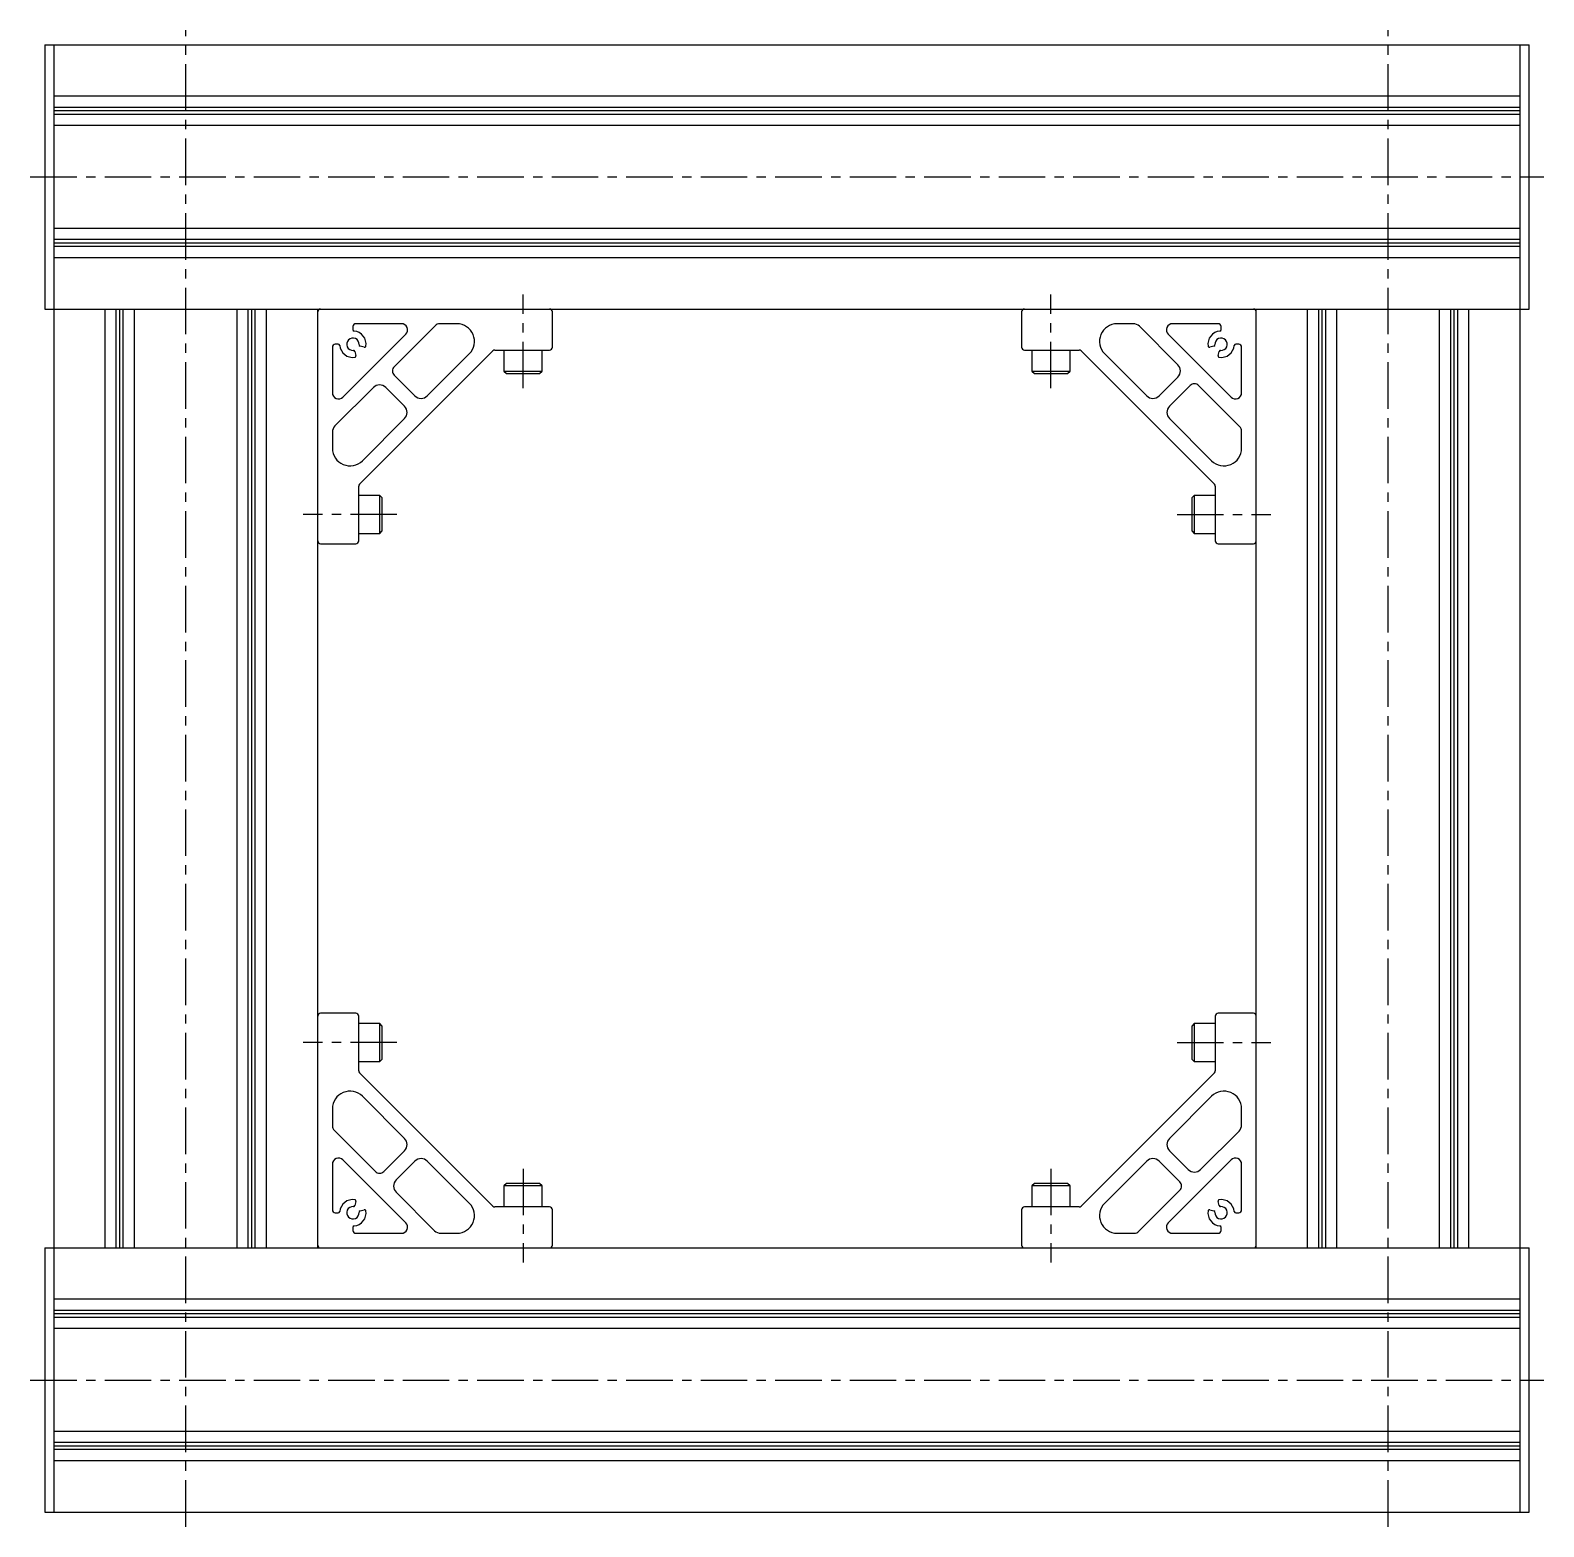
# Model space of a CAD drawing. Extents: x -5 to 1221, y -8 to 1626.
# Drawn here: x -5 to 511, y 1116 to 1626 of the extents above; entities that cross this region are included whole.
import ezdxf

# ---------------------------------------------------------------- set-up
doc = ezdxf.new("R2010")
doc.units = 0
doc.header["$LTSCALE"] = 0.5
doc.linetypes.add('CENTER', pattern=[50.8, 31.75, -6.35, 6.35, -6.35])
doc.layers.add('MSM_CENTER', color=1, linetype='CENTER')
doc.layers.add('MSM_CONTINUOUS', color=7, linetype='CONTINUOUS')

msp = doc.modelspace()

# ---------------------------------------------------------------- linework, layer by layer
at = {"layer": 'MSM_CENTER'}
for p, q in [((48, 1115.6), (48, 1625.6)), ((458, 1115.6), (458, 1625.6)), ((-5, 1575.6), (511, 1575.6)), ((163, 1503.6), (163, 1535.6)), ((343, 1503.6), (343, 1535.6)), ((120, 1460.6), (88, 1460.6)), ((386, 1460.6), (418, 1460.6)), ((120, 1280.6), (88, 1280.6)), ((386, 1280.6), (418, 1280.6)), ((163, 1237.6), (163, 1205.6)), ((343, 1237.6), (343, 1205.6)), ((-5, 1165.6), (511, 1165.6))]:
    msp.add_line(p, q, dxfattribs=at)
at = {"layer": 'MSM_CONTINUOUS'}
for p, q in [((0, 1620.6), (506, 1620.6)), ((0, 1620.6), (0, 1530.6)), ((3, 1620.6), (3, 1120.6)), ((503, 1120.6), (503, 1620.6)), ((506, 1530.6), (506, 1620.6)), ((503, 1603.1), (3, 1603.1)), ((503, 1599.31), (3, 1599.31)), ((503, 1598.1), (3, 1598.1)), ((503, 1596.89), (3, 1596.89)), ((503, 1593.1), (3, 1593.1)), ((503, 1558.1), (3, 1558.1)), ((503, 1554.31), (3, 1554.31)), ((503, 1553.1), (3, 1553.1)), ((503, 1551.89), (3, 1551.89)), ((503, 1548.1), (3, 1548.1)), ((0, 1530.6), (506, 1530.6)), ((20.5, 1210.6), (20.5, 1530.6)), ((24.29, 1210.6), (24.29, 1530.6)), ((25.5, 1210.6), (25.5, 1530.6)), ((26.71, 1210.6), (26.71, 1530.6)), ((30.5, 1210.6), (30.5, 1530.6)), ((65.5, 1210.6), (65.5, 1530.6)), ((69.29, 1210.6), (69.29, 1530.6)), ((70.5, 1210.6), (70.5, 1530.6)), ((71.71, 1210.6), (71.71, 1530.6)), ((75.5, 1210.6), (75.5, 1530.6)), ((93, 1210.6), (93, 1530.6)), ((173, 1517.6), (173, 1529.6)), ((333, 1529.6), (333, 1517.6)), ((413, 1210.6), (413, 1530.6)), ((430.5, 1210.6), (430.5, 1530.6)), ((434.29, 1210.6), (434.29, 1530.6)), ((435.5, 1210.6), (435.5, 1530.6)), ((436.71, 1210.6), (436.71, 1530.6)), ((440.5, 1210.6), (440.5, 1530.6)), ((475.5, 1210.6), (475.5, 1530.6)), ((479.29, 1210.6), (479.29, 1530.6)), ((480.5, 1210.6), (480.5, 1530.6)), ((481.71, 1210.6), (481.71, 1530.6)), ((485.5, 1210.6), (485.5, 1530.6)), ((105, 1524.6), (105, 1523.57)), ((121.57, 1525.6), (106, 1525.6)), ((133.13, 1525.01), (119.04, 1510.92)), ((140.44, 1525.6), (134.54, 1525.6)), ((371.04, 1525.6), (365.56, 1525.6)), ((386.25, 1511.63), (373.16, 1524.72)), ((400, 1525.6), (384.43, 1525.6)), ((401, 1523.57), (401, 1524.6)), ((98, 1517.6), (98, 1502.03)), ((100.03, 1518.6), (99, 1518.6)), ((101.58, 1500.54), (123.06, 1522.02)), ((108.83, 1517.57), (107.46, 1517.94)), ((382.94, 1522.02), (404.42, 1500.54)), ((398.54, 1517.94), (397.17, 1517.57)), ((407, 1518.6), (405.97, 1518.6)), ((408, 1502.03), (408, 1517.6)), ((105.66, 1516.14), (106.03, 1514.77)), ((107.29, 1470.89), (152.71, 1516.31)), ((130.35, 1501.02), (144.69, 1515.36)), ((153.41, 1516.6), (172, 1516.6)), ((156.5, 1516.6), (156.5, 1509.47)), ((169.5, 1509.47), (169.5, 1516.6)), ((334, 1516.6), (352.59, 1516.6)), ((336.5, 1516.6), (336.5, 1509.47)), ((336.5, 1516.6), (349.5, 1516.6)), ((349.5, 1509.47), (349.5, 1516.6)), ((353.29, 1516.31), (398.71, 1470.89)), ((361.31, 1515.36), (375.65, 1501.02)), ((399.97, 1514.77), (400.34, 1516.14)), ((119.04, 1508.1), (126.11, 1501.02)), ((156.5, 1509.47), (157.37, 1508.6)), ((156.5, 1509.47), (169.5, 1509.47)), ((157.37, 1508.6), (168.63, 1508.6)), ((168.63, 1508.6), (169.5, 1509.47)), ((336.5, 1509.47), (337.37, 1508.6)), ((336.5, 1509.47), (349.5, 1509.47)), ((337.37, 1508.6), (348.63, 1508.6)), ((348.63, 1508.6), (349.5, 1509.47)), ((379.89, 1501.02), (386.25, 1507.39)), ((111.97, 1503.85), (98.88, 1490.76)), ((122.58, 1497.49), (116.21, 1503.85)), ((390.5, 1504.56), (383.42, 1497.49)), ((407.41, 1490.47), (393.32, 1504.56)), ((108.24, 1478.91), (122.58, 1493.25)), ((383.42, 1493.25), (397.76, 1478.91)), ((98, 1488.64), (98, 1483.16)), ((408, 1483.16), (408, 1489.06)), ((107, 1451.6), (107, 1470.19)), ((114.13, 1467.1), (107, 1467.1)), ((107, 1454.1), (107, 1467.1)), ((115, 1466.23), (114.13, 1467.1)), ((114.13, 1454.1), (114.13, 1467.1)), ((115, 1454.97), (115, 1466.23)), ((391.87, 1467.1), (391, 1466.23)), ((391, 1466.23), (391, 1454.97)), ((399, 1467.1), (391.87, 1467.1)), ((391.87, 1467.1), (391.87, 1454.1)), ((399, 1470.19), (399, 1451.6)), ((94, 1450.6), (106, 1450.6)), ((107, 1454.1), (114.13, 1454.1)), ((114.13, 1454.1), (115, 1454.97)), ((391, 1454.97), (391.87, 1454.1)), ((391.87, 1454.1), (399, 1454.1)), ((400, 1450.6), (412, 1450.6)), ((106, 1290.6), (94, 1290.6)), ((412, 1290.6), (400, 1290.6)), ((107, 1271.01), (107, 1289.6)), ((114.13, 1287.1), (107, 1287.1)), ((115, 1286.23), (114.13, 1287.1)), ((114.13, 1274.1), (114.13, 1287.1)), ((115, 1274.97), (115, 1286.23)), ((391.87, 1287.1), (391, 1286.23)), ((391, 1286.23), (391, 1274.97)), ((399, 1287.1), (391.87, 1287.1)), ((391.87, 1287.1), (391.87, 1274.1)), ((399, 1289.6), (399, 1271.01)), ((399, 1287.1), (399, 1274.1)), ((114.13, 1274.1), (115, 1274.97)), ((391, 1274.97), (391.87, 1274.1)), ((107, 1274.1), (114.13, 1274.1)), ((152.71, 1224.89), (107.29, 1270.31)), ((398.71, 1270.31), (353.29, 1224.89)), ((391.87, 1274.1), (399, 1274.1)), ((122.58, 1247.95), (108.24, 1262.29)), ((397.76, 1262.29), (383.42, 1247.95)), ((98, 1258.04), (98, 1252.14)), ((408, 1252.56), (408, 1258.04)), ((98.59, 1250.73), (112.68, 1236.64)), ((394.03, 1237.35), (407.12, 1250.44)), ((115.5, 1236.64), (122.58, 1243.71)), ((383.42, 1243.71), (389.79, 1237.35)), ((98, 1239.17), (98, 1223.6)), ((123.06, 1219.18), (101.58, 1240.66)), ((126.11, 1240.18), (119.75, 1233.81)), ((144.69, 1225.84), (130.35, 1240.18)), ((375.65, 1240.18), (361.31, 1225.84)), ((386.96, 1233.1), (379.89, 1240.18)), ((404.42, 1240.66), (382.94, 1219.18)), ((408, 1223.6), (408, 1239.17)), ((119.75, 1229.57), (132.84, 1216.48)), ((157.37, 1232.6), (156.5, 1231.73)), ((156.5, 1231.73), (156.5, 1224.6)), ((169.5, 1231.73), (156.5, 1231.73)), ((168.63, 1232.6), (157.37, 1232.6)), ((169.5, 1231.73), (168.63, 1232.6)), ((169.5, 1224.6), (169.5, 1231.73)), ((337.37, 1232.6), (336.5, 1231.73)), ((336.5, 1231.73), (336.5, 1224.6)), ((349.5, 1231.73), (336.5, 1231.73)), ((348.63, 1232.6), (337.37, 1232.6)), ((349.5, 1231.73), (348.63, 1232.6)), ((349.5, 1224.6), (349.5, 1231.73)), ((372.87, 1216.19), (386.96, 1230.28)), ((106.03, 1226.43), (105.66, 1225.06)), ((107.46, 1223.26), (108.83, 1223.63)), ((172, 1224.6), (153.41, 1224.6)), ((169.5, 1224.6), (156.5, 1224.6)), ((173, 1211.6), (173, 1223.6)), ((333, 1223.6), (333, 1211.6)), ((352.59, 1224.6), (334, 1224.6)), ((397.17, 1223.63), (398.54, 1223.26)), ((400.34, 1225.06), (399.97, 1226.43)), ((99, 1222.6), (100.03, 1222.6)), ((405.97, 1222.6), (407, 1222.6)), ((105, 1217.63), (105, 1216.6)), ((106, 1215.6), (121.57, 1215.6)), ((134.96, 1215.6), (140.44, 1215.6)), ((365.56, 1215.6), (371.46, 1215.6)), ((384.43, 1215.6), (400, 1215.6)), ((401, 1216.6), (401, 1217.63)), ((0, 1210.6), (506, 1210.6)), ((0, 1210.6), (0, 1120.6)), ((506, 1120.6), (506, 1210.6)), ((503, 1193.1), (3, 1193.1)), ((503, 1189.31), (3, 1189.31)), ((503, 1188.1), (3, 1188.1)), ((503, 1186.89), (3, 1186.89)), ((503, 1183.1), (3, 1183.1)), ((503, 1148.1), (3, 1148.1)), ((503, 1144.31), (3, 1144.31)), ((503, 1143.1), (3, 1143.1)), ((503, 1141.89), (3, 1141.89)), ((503, 1138.1), (3, 1138.1)), ((0, 1120.6), (506, 1120.6))]:
    msp.add_line(p, q, dxfattribs=at)
for centre, radius, start, end in [((94, 1529.6), 1, 90, 180), ((172, 1529.6), 1, 0, 90), ((334, 1529.6), 1, 90, 180), ((412, 1529.6), 1, 0, 90), ((106, 1524.6), 1, 90, 180), ((105.5, 1523.57), 0.5, 179.9984, 264.2635), ((105, 1518.6), 4.5, 352.1807, 84.2603), ((121.57, 1523.5), 2.1, 315, 90), ((134.54, 1523.6), 2, 90.0011, 135.0008), ((140.44, 1519.6), 6, 315, 90), ((365.56, 1519.6), 6, 90.0001, 225), ((371.04, 1522.6), 3, 45.0002, 90.0002), ((384.43, 1523.5), 2.1, 90, 225), ((401, 1518.6), 4.5, 95.7391, 187.8199), ((400, 1524.6), 1, 0, 90), ((400.5, 1523.57), 0.5, 275.7396, 359.9987), ((99, 1517.6), 1, 90, 180), ((100.03, 1518.1), 0.5, 5.7396, 89.9987), ((105, 1518.6), 4.5, 185.7391, 277.8199), ((105, 1518.6), 2.1, 356.0879, 273.9134), ((107.59, 1518.42), 0.5, 176.0879, 255.0001), ((108.96, 1518.06), 0.5, 255.0014, 352.1789), ((172, 1517.6), 1, 270, 0), ((334, 1517.6), 1, 180, 270), ((397.04, 1518.06), 0.5, 187.8225, 284.9997), ((398.41, 1518.42), 0.5, 284.9999, 3.9134), ((401, 1518.6), 2.1, 266.0879, 183.9134), ((401, 1518.6), 4.5, 262.1807, 354.2603), ((405.97, 1518.1), 0.5, 89.9984, 174.2635), ((407, 1517.6), 1, 0, 90), ((105.18, 1516.01), 0.5, 14.9999, 93.9134), ((105.54, 1514.64), 0.5, 277.8225, 14.9997), ((153.41, 1515.6), 1, 89.9986, 134.9989), ((352.59, 1515.6), 1, 45.0005, 90.0008), ((400.46, 1514.64), 0.5, 165.0014, 262.1789), ((400.82, 1516.01), 0.5, 86.0879, 165.0001), ((120.45, 1509.51), 2, 134.9992, 225.0012), ((384.13, 1509.51), 3, 315.0001, 45.0001), ((100.1, 1502.03), 2.1, 180, 315), ((114.09, 1501.73), 3, 45.0001, 135.0001), ((391.91, 1503.15), 2, 44.9992, 135.0012), ((405.9, 1502.03), 2.1, 225, 0), ((120.45, 1495.37), 3, 315.0005, 44.9993), ((128.23, 1503.15), 3, 225.0001, 315.0002), ((377.77, 1503.15), 3, 225.0005, 314.9993), ((385.55, 1495.37), 3, 135.0001, 225.0002), ((101, 1488.64), 3, 135.0002, 180.0002), ((406, 1489.06), 2, 0.0011, 45.0008), ((104, 1483.16), 6, 180.0001, 315), ((402, 1483.16), 6, 225, 360), ((108, 1470.19), 1, 135.0005, 180.0008), ((398, 1470.19), 1, 359.9986, 44.9989), ((94, 1451.6), 1, 180, 270), ((106, 1451.6), 1, 270, 0), ((400, 1451.6), 1, 180, 270), ((412, 1451.6), 1, 270, 0), ((94, 1289.6), 1, 90, 180), ((106, 1289.6), 1, 0, 90), ((400, 1289.6), 1, 90, 180), ((412, 1289.6), 1, 0, 90), ((108, 1271.01), 1, 179.9986, 224.9989), ((398, 1271.01), 1, 315.0005, 0.0008), ((104, 1258.04), 6, 45, 180), ((402, 1258.04), 6, 0.0001, 135), ((100, 1252.14), 2, 180.0011, 225.0008), ((405, 1252.56), 3, 315.0002, 0.0002), ((120.45, 1245.83), 3, 315.0001, 45.0002), ((385.55, 1245.83), 3, 135.0005, 224.9993), ((100.1, 1239.17), 2.1, 45, 180), ((128.23, 1238.05), 3, 45.0005, 134.9993), ((377.77, 1238.05), 3, 45.0001, 135.0002), ((405.9, 1239.17), 2.1, 0, 135), ((114.09, 1238.05), 2, 224.9992, 315.0012), ((121.87, 1231.69), 3, 135.0001, 225.0001), ((391.91, 1239.47), 3, 225.0001, 315.0001), ((385.55, 1231.69), 2, 314.9992, 45.0012), ((99, 1223.6), 1, 180, 270), ((100.03, 1223.1), 0.5, 269.9984, 354.2635), ((105, 1222.6), 4.5, 82.1807, 174.2603), ((105, 1222.6), 2.1, 86.0879, 3.9134), ((105.18, 1225.19), 0.5, 266.0879, 345.0001), ((105, 1222.6), 4.5, 275.7391, 7.8199), ((105.54, 1226.56), 0.5, 345.0014, 82.1789), ((107.59, 1222.78), 0.5, 104.9999, 183.9134), ((108.96, 1223.14), 0.5, 7.8225, 104.9997), ((140.44, 1221.6), 6, 270.0001, 45), ((153.41, 1225.6), 1, 225.0005, 270.0008), ((172, 1223.6), 1, 0, 90), ((334, 1223.6), 1, 90, 180), ((352.59, 1225.6), 1, 269.9986, 314.9989), ((365.56, 1221.6), 6, 135, 270), ((401, 1222.6), 4.5, 172.1807, 264.2603), ((397.04, 1223.14), 0.5, 75.0014, 172.1789), ((398.41, 1222.78), 0.5, 356.0879, 75.0001), ((401, 1222.6), 2.1, 176.0879, 93.9134), ((400.46, 1226.56), 0.5, 97.8225, 194.9997), ((400.82, 1225.19), 0.5, 194.9999, 273.9134), ((401, 1222.6), 4.5, 5.7391, 97.8199), ((405.97, 1223.1), 0.5, 185.7396, 269.9987), ((407, 1223.6), 1, 270, 0), ((105.5, 1217.63), 0.5, 95.7396, 179.9987), ((121.57, 1217.7), 2.1, 270, 45), ((384.43, 1217.7), 2.1, 135, 270), ((400.5, 1217.63), 0.5, 359.9984, 84.2635), ((106, 1216.6), 1, 180, 270), ((134.96, 1218.6), 3, 225.0002, 270.0002), ((371.46, 1217.6), 2, 270.0011, 315.0008), ((400, 1216.6), 1, 270, 0), ((94, 1211.6), 1, 180, 270), ((172, 1211.6), 1, 270, 0), ((334, 1211.6), 1, 180, 270), ((412, 1211.6), 1, 270, 0)]:
    msp.add_arc(centre, radius, start, end, dxfattribs=at)

doc.saveas('drawing.dxf')
